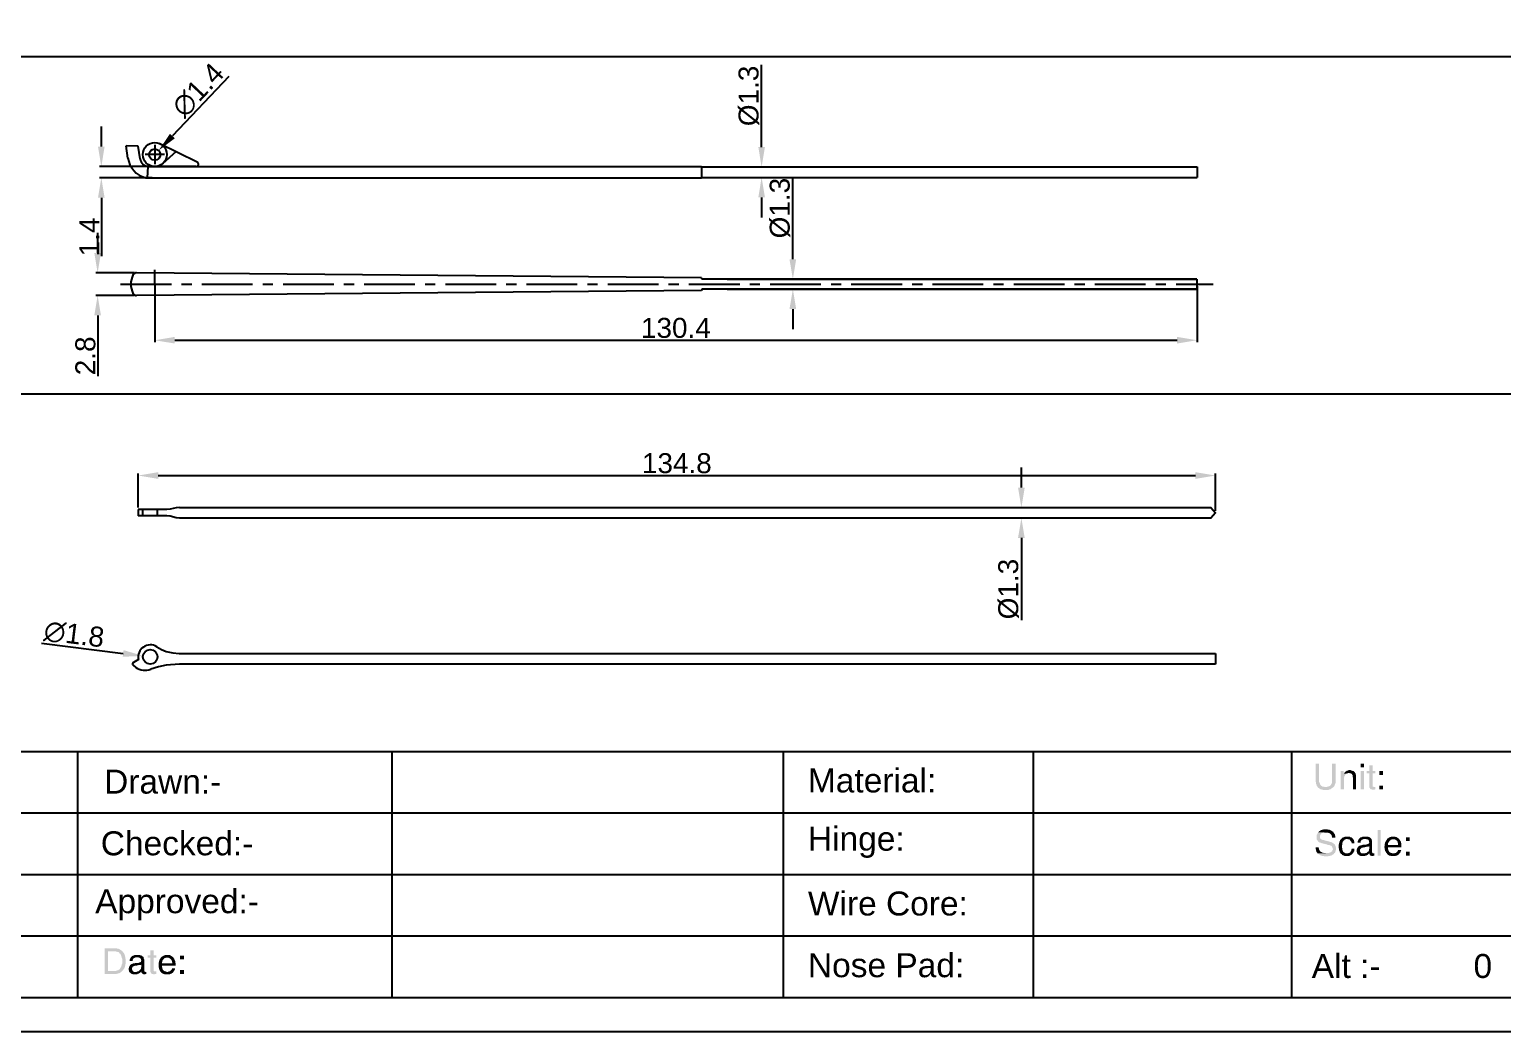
# Model space of a CAD drawing. Header units: millimetres. Extents: x 7018 to 13530, y 4187 to 5692.
# Drawn here: x 8976.2 to 9160.5, y 4524.9 to 4650.3 of the extents above; entities that cross this region are included whole.
import ezdxf

# ---------------------------------------------------------------- set-up
doc = ezdxf.new("R2010")
doc.units = ezdxf.units.MM
doc.linetypes.add('CENTER', pattern=[50.8, 31.75, -6.35, 6.35, -6.35])
doc.linetypes.add('CENTER2', pattern=[28.575, 19.05, -3.175, 3.175, -3.175])
doc.layers.add('Center Line', color=2, linetype='CENTER2')
doc.layers.add('Dimension', color=3, linetype='Continuous')
doc.styles.get("Standard").update_dxf_attribs({"font": 'arial.ttf'})
doc.dimstyles.get("Standard").update_dxf_attribs({"dimtxt": 0.18, "dimasz": 0.18, "dimexe": 0.18, "dimexo": 0.0625, "dimgap": 0.09, "dimtad": 0, "dimtih": 1, "dimtoh": 1, "dimdec": 4, "dimzin": 0, "dimdsep": 46, "dimtxsty": 'Standard', "dimcen": 0.09, "dimadec": 0, "dimazin": 0, "dimtfac": 1, "dimtdec": 4, "dimtofl": 0, "dimtmove": 0, "dimatfit": 3, "dimfxl": 1, "dimtolj": 1, "dimtzin": 0, "dimarcsym": 0})
doc.dimstyles.new('Standard$0', dxfattribs={"dimtxt": 2.3, "dimasz": 2, "dimexe": 1, "dimexo": 1, "dimgap": 1, "dimtad": 1, "dimdec": 1, "dimzin": 0, "dimdsep": 46, "dimtxsty": 'Standard', "dimcen": 0, "dimclrd": 4, "dimclre": 4, "dimclrt": 4, "dimadec": 1, "dimazin": 0, "dimtfac": 1, "dimtdec": 1, "dimtofl": 0, "dimtmove": 0, "dimatfit": 0, "dimfxl": 1, "dimtfillclr": 256, "dimtolj": 1, "dimtzin": 0, "dimlwd": -1, "dimlwe": -1, "dimarcsym": 1})

# ---------------------------------------------------------------- blocks, each defined once
blk = doc.blocks.new('*D2098')
at = {"layer": 'Defpoints', "color": 0, "transparency": 16777216}
for p in [(9124.57, 4594.46), (8989.77, 4590.2), (9124.57, 4589.8)]:
    blk.add_point(p, dxfattribs=at)
at = {"layer": 'Dimension', "color": 3, "transparency": 16777216}
for p, q in [((8989.77, 4590.45), (8989.77, 4594.71)), ((8992.27, 4594.46), (9122.07, 4594.46)), ((9124.57, 4590.05), (9124.57, 4594.71))]:
    blk.add_line(p, q, dxfattribs=at)
for points in [[(8992.27, 4594.88), (8992.27, 4594.04), (8989.77, 4594.46)], [(9122.07, 4594.88), (9122.07, 4594.04), (9124.57, 4594.46)]]:
    blk.add_solid(points, dxfattribs=at)
at = {"layer": 'Dimension', "transparency": 16777216, "insert": (9057.17, 4595.99), "char_height": 2.5, "attachment_point": 5}
blk.add_mtext('\\A1;134.8', dxfattribs=at)
blk = doc.blocks.new('*D2099')
at = {"layer": 'Defpoints', "color": 0, "transparency": 16777216}
for p in [(9100.29, 4590.46), (9100.29, 4589.15), (9100.29, 4589.15)]:
    blk.add_point(p, dxfattribs=at)
at = {"layer": 'Dimension', "color": 3, "transparency": 16777216}
for p, q in [((9100.29, 4592.96), (9100.29, 4595.46)), ((9100.29, 4586.65), (9100.29, 4576.37))]:
    blk.add_line(p, q, dxfattribs=at)
for points in [[(9099.87, 4592.96), (9100.71, 4592.96), (9100.29, 4590.46)], [(9099.87, 4586.65), (9100.71, 4586.65), (9100.29, 4589.15)]]:
    blk.add_solid(points, dxfattribs=at)
at = {"layer": 'Dimension', "transparency": 16777216, "insert": (9098.69, 4580.26), "char_height": 2.5, "attachment_point": 5, "rotation": 90}
blk.add_mtext('\\A1;%%c1.3', dxfattribs=at)
blk = doc.blocks.new('*D2100')
at = {"layer": 'Defpoints', "color": 0, "transparency": 16777216}
for p in [(8990.36, 4571.9), (8992.17, 4571.67)]:
    blk.add_point(p, dxfattribs=at)
at = {"layer": 'Dimension', "color": 3, "transparency": 16777216}
blk.add_line((8977.68, 4573.48), (8987.88, 4572.21), dxfattribs=at)
blk.add_solid([(8987.93, 4572.62), (8987.83, 4571.79), (8990.36, 4571.9)], dxfattribs=at)
at = {"layer": 'Dimension', "transparency": 16777216, "insert": (8981.74, 4574.58), "char_height": 2.5, "attachment_point": 5, "rotation": 352.8885}
blk.add_mtext('\\A1;∅1.8', dxfattribs=at)
blk = doc.blocks.new('*D2599')
at = {"layer": 'Defpoints', "color": 0, "transparency": 16777216}
for p in [(8991.84, 4618.4), (9122.27, 4618.4), (9122.27, 4611.38)]:
    blk.add_point(p, dxfattribs=at)
at = {"layer": 'Dimension', "color": 3, "transparency": 16777216}
for p, q in [((8991.84, 4618.15), (8991.84, 4611.13)), ((9122.27, 4618.15), (9122.27, 4611.13)), ((8994.34, 4611.38), (9119.77, 4611.38))]:
    blk.add_line(p, q, dxfattribs=at)
for points in [[(8994.34, 4611.8), (8994.34, 4610.97), (8991.84, 4611.38)], [(9119.77, 4611.8), (9119.77, 4610.97), (9122.27, 4611.38)]]:
    blk.add_solid(points, dxfattribs=at)
at = {"layer": 'Dimension', "transparency": 16777216, "insert": (9057.05, 4612.91), "char_height": 2.5, "attachment_point": 5}
blk.add_mtext('\\A1;130.4', dxfattribs=at)
blk = doc.blocks.new('*D2600')
at = {"layer": 'Defpoints', "color": 0, "transparency": 16777216}
for p in [(8989.56, 4619.81), (8984.69, 4616.98), (8989.55, 4616.98)]:
    blk.add_point(p, dxfattribs=at)
at = {"layer": 'Dimension', "color": 3, "transparency": 16777216}
for p, q in [((8984.69, 4622.31), (8984.69, 4624.81)), ((8989.31, 4619.81), (8984.44, 4619.81)), ((8989.3, 4616.98), (8984.44, 4616.98)), ((8984.69, 4614.48), (8984.69, 4606.88))]:
    blk.add_line(p, q, dxfattribs=at)
for points in [[(8984.27, 4622.31), (8985.1, 4622.31), (8984.69, 4619.81)], [(8984.27, 4614.48), (8985.1, 4614.48), (8984.69, 4616.98)]]:
    blk.add_solid(points, dxfattribs=at)
at = {"layer": 'Dimension', "transparency": 16777216, "insert": (8983.16, 4609.43), "char_height": 2.5, "attachment_point": 5, "rotation": 90}
blk.add_mtext('\\A1;2.8', dxfattribs=at)
blk = doc.blocks.new('*D1843')
at = {"layer": 'Defpoints', "color": 0, "transparency": 16777216}
for p in [(8991.92, 4633.1), (8985.15, 4631.7), (8991.78, 4631.7)]:
    blk.add_point(p, dxfattribs=at)
at = {"layer": 'Dimension', "color": 3, "transparency": 16777216}
for p, q in [((8985.15, 4635.6), (8985.15, 4638.1)), ((8991.67, 4633.1), (8984.9, 4633.1)), ((8991.53, 4631.7), (8984.9, 4631.7)), ((8985.15, 4629.2), (8985.15, 4621.9))]:
    blk.add_line(p, q, dxfattribs=at)
for points in [[(8984.73, 4635.6), (8985.56, 4635.6), (8985.15, 4633.1)], [(8984.73, 4629.2), (8985.56, 4629.2), (8985.15, 4631.7)]]:
    blk.add_solid(points, dxfattribs=at)
at = {"layer": 'Dimension', "transparency": 16777216, "insert": (8983.64, 4624.3), "char_height": 2.5, "attachment_point": 5, "rotation": 90}
blk.add_mtext('\\A1;1.4', dxfattribs=at)
blk = doc.blocks.new('*D2601')
at = {"layer": 'Defpoints', "color": 0, "transparency": 16777216}
for p in [(9064.74, 4633.05), (9064.74, 4631.75), (9067.78, 4631.75)]:
    blk.add_point(p, dxfattribs=at)
at = {"layer": 'Dimension', "color": 3, "transparency": 16777216}
for p, q in [((9067.78, 4635.55), (9067.78, 4645.82)), ((9064.99, 4633.05), (9068.03, 4633.05)), ((9064.99, 4631.75), (9068.03, 4631.75)), ((9067.78, 4629.25), (9067.78, 4626.75))]:
    blk.add_line(p, q, dxfattribs=at)
for points in [[(9067.37, 4635.55), (9068.2, 4635.55), (9067.78, 4633.05)], [(9067.37, 4629.25), (9068.2, 4629.25), (9067.78, 4631.75)]]:
    blk.add_solid(points, dxfattribs=at)
at = {"layer": 'Dimension', "transparency": 16777216, "insert": (9066.19, 4641.94), "char_height": 2.5, "attachment_point": 5, "rotation": 90}
blk.add_mtext('\\A1;%%C1.3', dxfattribs=at)
blk = doc.blocks.new('*D2602')
at = {"layer": 'Defpoints', "color": 0, "transparency": 16777216}
for p in [(8992.32, 4635.11), (8991.36, 4634.09)]:
    blk.add_point(p, dxfattribs=at)
at = {"layer": 'Dimension', "color": 3, "transparency": 16777216}
blk.add_line((9001.09, 4644.38), (8994.04, 4636.93), dxfattribs=at)
blk.add_solid([(8993.74, 4637.21), (8994.34, 4636.64), (8992.32, 4635.11)], dxfattribs=at)
at = {"layer": 'Dimension', "transparency": 16777216, "insert": (8997.26, 4642.66), "char_height": 2.5, "attachment_point": 5, "rotation": 46.604}
blk.add_mtext('\\A1;∅1.4', dxfattribs=at)
blk = doc.blocks.new('*D2603')
at = {"layer": 'Defpoints', "color": 0, "transparency": 16777216}
for p in [(9071.69, 4619.02), (9071.69, 4619.02), (9071.69, 4617.77)]:
    blk.add_point(p, dxfattribs=at)
at = {"layer": 'Dimension', "color": 3, "transparency": 16777216}
for p, q in [((9071.69, 4621.52), (9071.69, 4631.79)), ((9071.69, 4615.27), (9071.69, 4612.77))]:
    blk.add_line(p, q, dxfattribs=at)
for points in [[(9071.27, 4621.52), (9072.11, 4621.52), (9071.69, 4619.02)], [(9071.27, 4615.27), (9072.11, 4615.27), (9071.69, 4617.77)]]:
    blk.add_solid(points, dxfattribs=at)
at = {"layer": 'Dimension', "transparency": 16777216, "insert": (9070.09, 4627.91), "char_height": 2.5, "attachment_point": 5, "rotation": 90}
blk.add_mtext('\\A1;%%C1.3', dxfattribs=at)

msp = doc.modelspace()

# ---------------------------------------------------------------- hatches: boundary and pattern name
at = {"transparency": 33554559}
for points in [[(9137.552, 4558.423), (9137.101, 4558.423), (9137.101, 4556.211), (9137.146, 4556.121), (9137.146, 4555.94), (9137.191, 4555.85), (9137.237, 4555.76), (9137.237, 4555.669), (9137.282, 4555.624), (9137.327, 4555.579), (9137.372, 4555.489), (9138.365, 4555.489), (9138.275, 4555.489), (9138.184, 4555.534), (9138.004, 4555.534), (9137.959, 4555.579), (9137.868, 4555.624), (9137.823, 4555.669), (9137.778, 4555.715), (9137.733, 4555.76), (9137.688, 4555.805), (9137.643, 4555.895), (9137.643, 4555.94), (9137.598, 4556.031), (9137.552, 4556.121), (9137.552, 4556.392)], [(9139.629, 4558.423), (9139.177, 4558.423), (9139.177, 4556.392), (9139.177, 4556.076), (9139.132, 4555.985), (9139.132, 4555.94), (9139.087, 4555.85), (9139.042, 4555.805), (9138.997, 4555.715), (9138.952, 4555.669), (9138.861, 4555.624), (9138.816, 4555.579), (9138.726, 4555.579), (9138.636, 4555.534), (9138.545, 4555.534), (9138.455, 4555.489), (9137.372, 4555.489), (9137.417, 4555.444), (9137.462, 4555.399), (9137.552, 4555.354), (9137.598, 4555.308), (9137.688, 4555.263), (9137.733, 4555.218), (9137.823, 4555.218), (9137.914, 4555.173), (9138.004, 4555.173), (9138.094, 4555.128), (9138.726, 4555.128), (9138.816, 4555.173), (9138.906, 4555.218), (9138.952, 4555.218), (9139.042, 4555.263), (9139.087, 4555.308), (9139.177, 4555.354), (9139.222, 4555.399), (9139.313, 4555.444), (9139.313, 4555.489), (9139.403, 4555.534), (9139.448, 4555.624), (9139.493, 4555.669), (9139.493, 4555.76), (9139.538, 4555.85), (9139.583, 4555.895), (9139.583, 4555.985), (9139.629, 4556.076), (9139.629, 4556.392)], [(9140.621, 4557.52), (9140.26, 4557.52), (9140.26, 4555.218), (9140.667, 4555.218), (9140.667, 4556.437), (9140.667, 4556.662), (9140.712, 4556.753), (9140.712, 4556.843), (9140.757, 4556.888), (9140.802, 4556.978), (9140.847, 4557.023), (9140.847, 4557.023), (9140.892, 4557.114), (9140.937, 4557.159), (9140.621, 4557.204)], [(9141.344, 4557.61), (9141.253, 4557.61), (9141.163, 4557.565), (9141.073, 4557.565), (9140.983, 4557.52), (9140.937, 4557.475), (9140.847, 4557.43), (9140.802, 4557.384), (9140.712, 4557.294), (9140.621, 4557.204), (9140.937, 4557.159), (9141.028, 4557.204), (9141.118, 4557.204), (9141.163, 4557.249), (9142.066, 4557.249), (9142.021, 4557.339), (9141.975, 4557.384), (9141.93, 4557.43), (9141.885, 4557.475), (9141.795, 4557.52), (9141.705, 4557.52), (9141.66, 4557.565), (9141.569, 4557.565), (9141.479, 4557.61)], [(9142.066, 4557.249), (9141.253, 4557.249), (9141.344, 4557.249), (9141.434, 4557.204), (9141.524, 4557.204), (9141.614, 4557.159), (9141.66, 4557.114), (9141.66, 4557.069), (9141.705, 4557.023), (9141.75, 4556.978), (9141.75, 4556.753), (9141.795, 4556.662), (9141.795, 4555.218), (9142.156, 4555.218), (9142.156, 4557.023), (9142.111, 4557.114), (9142.111, 4557.204)], [(9143.149, 4557.971), (9143.149, 4558.423), (9142.743, 4558.423), (9142.743, 4557.971)], [(9143.149, 4555.218), (9143.149, 4557.52), (9142.743, 4557.52), (9142.743, 4555.218)], [(9144.232, 4558.197), (9143.826, 4558.197), (9143.826, 4557.52), (9143.51, 4557.52), (9143.51, 4557.204), (9143.826, 4557.204), (9143.826, 4555.489), (9143.871, 4555.399), (9143.916, 4555.354), (9143.916, 4555.308), (9143.961, 4555.263), (9144.006, 4555.218), (9144.097, 4555.218), (9144.187, 4555.173), (9144.458, 4555.173), (9144.593, 4555.218), (9144.593, 4555.489), (9144.458, 4555.489), (9144.367, 4555.534), (9144.277, 4555.534), (9144.232, 4555.579), (9144.232, 4557.204), (9144.593, 4557.204), (9144.593, 4557.52), (9144.232, 4557.52)], [(9145.541, 4557.023), (9145.541, 4557.52), (9145.09, 4557.52), (9145.09, 4557.023)], [(9145.541, 4555.218), (9145.541, 4555.669), (9145.09, 4555.669), (9145.09, 4555.218)], [(9137.462, 4549.847), (9137.417, 4549.802), (9137.372, 4549.712), (9137.327, 4549.622), (9137.282, 4549.577), (9137.237, 4549.486), (9137.237, 4548.99), (9137.282, 4548.9), (9137.327, 4548.854), (9137.372, 4548.764), (9137.417, 4548.719), (9137.417, 4548.674), (9137.507, 4548.629), (9137.552, 4548.584), (9137.643, 4548.539), (9137.733, 4548.539), (9137.823, 4548.493), (9137.914, 4548.448), (9138.004, 4548.448), (9138.545, 4548.313), (9138.636, 4548.268), (9138.771, 4548.268), (9138.861, 4548.223), (9138.952, 4548.178), (9138.997, 4548.178), (9139.087, 4548.132), (9139.132, 4548.087), (9139.132, 4548.087), (9139.177, 4547.997), (9139.222, 4547.952), (9139.222, 4547.862), (9139.267, 4547.771), (9139.267, 4547.681), (9139.222, 4547.636), (9139.222, 4547.546), (9139.177, 4547.455), (9139.087, 4547.41), (9139.042, 4547.365), (9139.042, 4547.365), (9138.952, 4547.32), (9138.906, 4547.275), (9138.816, 4547.275), (9138.726, 4547.23), (9138.455, 4547.23), (9137.372, 4547.185), (9137.462, 4547.139), (9137.507, 4547.094), (9137.598, 4547.049), (9137.643, 4547.004), (9137.733, 4546.959), (9137.778, 4546.914), (9137.868, 4546.914), (9137.959, 4546.869), (9138.139, 4546.869), (9138.229, 4546.824), (9138.636, 4546.824), (9138.726, 4546.869), (9138.906, 4546.869), (9138.952, 4546.914), (9139.042, 4546.914), (9139.132, 4546.959), (9139.177, 4547.004), (9139.267, 4547.049), (9139.313, 4547.094), (9139.358, 4547.094), (9139.403, 4547.139), (9139.448, 4547.23), (9139.538, 4547.275), (9139.583, 4547.365), (9139.583, 4547.41), (9139.629, 4547.501), (9139.629, 4547.591), (9139.674, 4547.681), (9139.674, 4547.907), (9139.629, 4547.997), (9139.629, 4548.087), (9139.583, 4548.178), (9139.538, 4548.223), (9139.538, 4548.313), (9139.448, 4548.358), (9139.448, 4548.358), (9139.403, 4548.403), (9139.358, 4548.448), (9139.267, 4548.493), (9139.222, 4548.539), (9139.132, 4548.584), (9139.042, 4548.629), (9138.952, 4548.629), (9138.816, 4548.674), (9138.275, 4548.809), (9138.275, 4548.809), (9138.139, 4548.854), (9138.049, 4548.854), (9137.959, 4548.9), (9137.868, 4548.945), (9137.823, 4548.945), (9137.778, 4548.99), (9137.733, 4549.035), (9137.688, 4549.08), (9137.643, 4549.17), (9137.643, 4549.396), (9137.688, 4549.486), (9137.733, 4549.577), (9137.778, 4549.622), (9137.823, 4549.667), (9137.868, 4549.712), (9137.914, 4549.757), (9138.004, 4549.757), (9138.094, 4549.802), (9138.365, 4549.802)], [(9138.365, 4550.208), (9138.139, 4550.208), (9138.049, 4550.163), (9137.959, 4550.163), (9137.868, 4550.118), (9137.823, 4550.118), (9137.733, 4550.073), (9137.688, 4550.028), (9137.598, 4549.983), (9137.552, 4549.938), (9137.507, 4549.893), (9137.462, 4549.847), (9138.365, 4549.802), (9138.636, 4549.802), (9138.726, 4549.757), (9138.816, 4549.757), (9138.861, 4549.712), (9138.952, 4549.667), (9138.952, 4549.622), (9139.042, 4549.577), (9139.087, 4549.531), (9139.132, 4549.441), (9139.132, 4549.351), (9139.177, 4549.261), (9139.177, 4549.17), (9139.583, 4549.17), (9139.583, 4549.351), (9139.538, 4549.441), (9139.538, 4549.531), (9139.493, 4549.622), (9139.448, 4549.667), (9139.403, 4549.757), (9139.358, 4549.802), (9139.313, 4549.893), (9139.222, 4549.938), (9139.222, 4549.938), (9139.132, 4550.028), (9139.087, 4550.028), (9138.997, 4550.073), (9138.906, 4550.118), (9138.861, 4550.163), (9138.681, 4550.163), (9138.591, 4550.208), (9138.5, 4550.208)], [(9144.864, 4546.914), (9144.864, 4550.118), (9145.27, 4550.118), (9145.27, 4546.914)], [(9137.507, 4547.952), (9137.101, 4547.952), (9137.101, 4547.771), (9137.146, 4547.681), (9137.146, 4547.591), (9137.191, 4547.546), (9137.191, 4547.455), (9137.237, 4547.365), (9137.282, 4547.32), (9137.327, 4547.23), (9137.372, 4547.185), (9138.455, 4547.23), (9138.139, 4547.23), (9138.049, 4547.275), (9137.959, 4547.275), (9137.914, 4547.32), (9137.823, 4547.365), (9137.778, 4547.41), (9137.733, 4547.41), (9137.688, 4547.455), (9137.643, 4547.546), (9137.598, 4547.591), (9137.552, 4547.681), (9137.552, 4547.771), (9137.507, 4547.862)], [(9140.306, 4548.99), (9140.215, 4548.9), (9140.17, 4548.854), (9140.17, 4548.764), (9140.125, 4548.719), (9140.08, 4548.629), (9140.08, 4548.539), (9140.035, 4548.448), (9140.035, 4548.358), (9139.99, 4548.268), (9139.99, 4547.907), (9140.035, 4547.816), (9140.035, 4547.636), (9140.08, 4547.546), (9140.125, 4547.455), (9140.125, 4547.365), (9140.17, 4547.32), (9140.215, 4547.23), (9140.26, 4547.185), (9141.028, 4547.185), (9140.892, 4547.185), (9140.847, 4547.23), (9140.757, 4547.275), (9140.667, 4547.275), (9140.621, 4547.365), (9140.576, 4547.41), (9140.531, 4547.455), (9140.486, 4547.546), (9140.486, 4547.591), (9140.441, 4547.681), (9140.441, 4547.862), (9140.396, 4547.997), (9140.396, 4548.178), (9140.441, 4548.268), (9140.441, 4548.448), (9140.486, 4548.539), (9140.486, 4548.629), (9140.531, 4548.674), (9140.576, 4548.719), (9140.576, 4548.764), (9140.667, 4548.809), (9140.712, 4548.9), (9140.802, 4548.945), (9140.847, 4548.945), (9140.937, 4548.99), (9141.028, 4548.99)], [(9141.073, 4549.306), (9140.802, 4549.306), (9140.712, 4549.261), (9140.621, 4549.216), (9140.531, 4549.216), (9140.486, 4549.17), (9140.396, 4549.08), (9140.351, 4549.035), (9140.306, 4548.99), (9141.118, 4548.99), (9141.208, 4548.945), (9141.298, 4548.945), (9141.389, 4548.9), (9141.434, 4548.854), (9141.479, 4548.764), (9141.524, 4548.719), (9141.569, 4548.629), (9141.614, 4548.539), (9141.614, 4548.448), (9141.975, 4548.448), (9141.975, 4548.674), (9141.93, 4548.719), (9141.93, 4548.809), (9141.885, 4548.9), (9141.84, 4548.945), (9141.795, 4549.035), (9141.705, 4549.08), (9141.705, 4549.125), (9141.66, 4549.17), (9141.569, 4549.216), (9141.479, 4549.216), (9141.434, 4549.261), (9141.344, 4549.306), (9141.163, 4549.306)], [(9142.562, 4548.132), (9142.517, 4548.087), (9142.427, 4548.042), (9142.427, 4547.997), (9142.382, 4547.952), (9142.336, 4547.862), (9142.291, 4547.816), (9142.291, 4547.726), (9142.246, 4547.636), (9142.246, 4547.41), (9142.291, 4547.32), (9142.291, 4547.23), (9142.336, 4547.185), (9143.059, 4547.185), (9142.923, 4547.185), (9142.833, 4547.23), (9142.788, 4547.275), (9142.743, 4547.32), (9142.698, 4547.41), (9142.652, 4547.501), (9142.652, 4547.636), (9142.698, 4547.726), (9142.743, 4547.771), (9142.788, 4547.816), (9142.833, 4547.862), (9142.923, 4547.907), (9143.013, 4547.907), (9143.104, 4547.952), (9143.194, 4547.952), (9143.555, 4548.042), (9143.736, 4548.042), (9143.826, 4548.087)], [(9144.097, 4548.99), (9143.284, 4548.99), (9143.465, 4548.99), (9143.51, 4548.945), (9143.6, 4548.945), (9143.69, 4548.9), (9143.736, 4548.854), (9143.781, 4548.764), (9143.781, 4548.674), (9143.826, 4548.584), (9143.826, 4548.584), (9143.781, 4548.493), (9143.781, 4548.448), (9143.736, 4548.403), (9143.645, 4548.358), (9143.6, 4548.358), (9143.51, 4548.313), (9143.013, 4548.268), (9142.878, 4548.223), (9142.788, 4548.223), (9142.698, 4548.178), (9142.652, 4548.178), (9142.562, 4548.132), (9143.826, 4548.087), (9143.826, 4547.771), (9143.781, 4547.681), (9143.781, 4547.546), (9143.736, 4547.455), (9143.645, 4547.41), (9143.6, 4547.365), (9143.555, 4547.32), (9143.51, 4547.275), (9143.42, 4547.23), (9143.329, 4547.23), (9143.239, 4547.185), (9142.336, 4547.185), (9142.382, 4547.094), (9142.472, 4547.049), (9142.517, 4547.004), (9142.562, 4546.959), (9142.652, 4546.914), (9142.743, 4546.869), (9143.284, 4546.869), (9143.329, 4546.914), (9143.42, 4546.914), (9143.51, 4546.959), (9143.6, 4547.004), (9143.645, 4547.049), (9143.736, 4547.139), (9143.736, 4547.139), (9143.826, 4547.23), (9144.232, 4547.23), (9144.187, 4547.32), (9144.187, 4548.764), (9144.142, 4548.854), (9144.142, 4548.945)], [(9143.329, 4549.306), (9143.013, 4549.306), (9142.923, 4549.261), (9142.833, 4549.216), (9142.788, 4549.216), (9142.698, 4549.17), (9142.652, 4549.125), (9142.607, 4549.08), (9142.562, 4549.035), (9142.517, 4548.99), (9142.472, 4548.9), (9142.427, 4548.809), (9142.382, 4548.719), (9142.382, 4548.539), (9142.743, 4548.539), (9142.743, 4548.674), (9142.788, 4548.764), (9142.833, 4548.809), (9142.878, 4548.9), (9142.923, 4548.9), (9143.013, 4548.945), (9143.104, 4548.99), (9144.097, 4548.99), (9144.052, 4549.08), (9143.961, 4549.125), (9143.916, 4549.17), (9143.871, 4549.216), (9143.781, 4549.261), (9143.736, 4549.261), (9143.645, 4549.306), (9143.42, 4549.306)], [(9146.85, 4549.306), (9146.624, 4549.306), (9146.534, 4549.261), (9146.444, 4549.261), (9146.353, 4549.216), (9146.308, 4549.17), (9146.218, 4549.125), (9146.173, 4549.08), (9146.082, 4549.035), (9146.037, 4548.99), (9146.85, 4548.945), (9147.03, 4548.945), (9147.12, 4548.9), (9147.166, 4548.854), (9147.256, 4548.809), (9147.301, 4548.764), (9147.301, 4548.764), (9147.346, 4548.674), (9147.391, 4548.629), (9147.391, 4548.539), (9147.436, 4548.448), (9147.436, 4548.268), (9146.173, 4548.268), (9145.767, 4548.223), (9145.767, 4548.132), (9145.721, 4548.042), (9145.721, 4547.952), (9145.767, 4547.862), (9145.767, 4547.681), (9145.812, 4547.591), (9145.812, 4547.501), (9145.857, 4547.455), (9145.902, 4547.365), (9145.947, 4547.275), (9145.992, 4547.23), (9146.037, 4547.185), (9146.85, 4547.185), (9146.759, 4547.185), (9146.669, 4547.23), (9146.579, 4547.23), (9146.489, 4547.275), (9146.444, 4547.32), (9146.353, 4547.365), (9146.308, 4547.41), (9146.308, 4547.455), (9146.263, 4547.501), (9146.218, 4547.591), (9146.218, 4547.636), (9146.173, 4547.726), (9146.173, 4547.952), (9147.843, 4547.952), (9147.843, 4548.448), (9147.797, 4548.539), (9147.797, 4548.629), (9147.752, 4548.719), (9147.707, 4548.764), (9147.662, 4548.854), (9147.617, 4548.9), (9147.572, 4548.99), (9147.527, 4549.035), (9147.482, 4549.08), (9147.391, 4549.125), (9147.346, 4549.17), (9147.256, 4549.216), (9147.211, 4549.261), (9147.12, 4549.261), (9147.03, 4549.306), (9146.94, 4549.306)], [(9146.037, 4548.99), (9146.037, 4548.945), (9145.947, 4548.854), (9145.947, 4548.809), (9145.902, 4548.719), (9145.857, 4548.674), (9145.812, 4548.584), (9145.812, 4548.493), (9145.767, 4548.403), (9145.767, 4548.223), (9146.173, 4548.268), (9146.173, 4548.448), (9146.218, 4548.539), (9146.263, 4548.584), (9146.308, 4548.674), (9146.353, 4548.719), (9146.353, 4548.764), (9146.444, 4548.809), (9146.489, 4548.9), (9146.579, 4548.9), (9146.669, 4548.945), (9146.85, 4548.945)], [(9148.881, 4548.764), (9148.881, 4549.216), (9148.429, 4549.216), (9148.429, 4548.764)], [(9141.975, 4547.771), (9141.614, 4547.771), (9141.614, 4547.726), (9141.569, 4547.636), (9141.569, 4547.546), (9141.524, 4547.455), (9141.479, 4547.41), (9141.434, 4547.32), (9141.344, 4547.275), (9141.298, 4547.23), (9141.208, 4547.23), (9141.118, 4547.185), (9140.26, 4547.185), (9140.306, 4547.139), (9140.396, 4547.094), (9140.441, 4547.004), (9140.531, 4546.959), (9140.576, 4546.959), (9140.667, 4546.914), (9140.757, 4546.869), (9141.298, 4546.869), (9141.389, 4546.914), (9141.479, 4546.959), (9141.569, 4547.004), (9141.614, 4547.049), (9141.66, 4547.094), (9141.705, 4547.139), (9141.75, 4547.185), (9141.795, 4547.23), (9141.84, 4547.32), (9141.885, 4547.41), (9141.93, 4547.455), (9141.975, 4547.546), (9141.975, 4547.636)], [(9144.232, 4547.23), (9143.826, 4547.23), (9143.826, 4547.139), (9144.322, 4547.185), (9144.322, 4547.185)], [(9144.458, 4547.185), (9144.322, 4547.185), (9143.826, 4547.139), (9143.871, 4547.049), (9143.916, 4547.004), (9143.916, 4547.004), (9143.961, 4546.914), (9144.052, 4546.914), (9144.142, 4546.869), (9144.322, 4546.869), (9144.367, 4546.914), (9144.458, 4546.914)], [(9147.843, 4547.636), (9147.436, 4547.636), (9147.436, 4547.591), (9147.391, 4547.501), (9147.346, 4547.455), (9147.301, 4547.365), (9147.211, 4547.32), (9147.166, 4547.275), (9147.075, 4547.23), (9147.03, 4547.23), (9146.94, 4547.185), (9146.037, 4547.185), (9146.082, 4547.094), (9146.128, 4547.049), (9146.218, 4547.004), (9146.263, 4546.959), (9146.353, 4546.914), (9146.444, 4546.914), (9146.534, 4546.869), (9147.12, 4546.869), (9147.166, 4546.914), (9147.256, 4546.914), (9147.346, 4546.959), (9147.391, 4547.004), (9147.482, 4547.049), (9147.527, 4547.094), (9147.572, 4547.185), (9147.662, 4547.23), (9147.707, 4547.32), (9147.752, 4547.365), (9147.752, 4547.455), (9147.797, 4547.546)], [(9148.881, 4546.914), (9148.881, 4547.41), (9148.429, 4547.41), (9148.429, 4546.914)], [(8986.856, 4535.315), (8985.547, 4535.315), (8985.547, 4532.11), (8987.037, 4532.11), (8987.127, 4532.156), (8987.217, 4532.156), (8987.307, 4532.201), (8987.353, 4532.201), (8987.443, 4532.246), (8987.533, 4532.291), (8987.578, 4532.336), (8987.669, 4532.381), (8987.714, 4532.426), (8987.759, 4532.472), (8985.999, 4532.472), (8985.999, 4534.954), (8986.811, 4534.954), (8987.759, 4534.999), (8987.669, 4535.044), (8987.623, 4535.089), (8987.533, 4535.134), (8987.488, 4535.179), (8987.398, 4535.225), (8987.307, 4535.27), (8987.127, 4535.27), (8987.082, 4535.315), (8986.992, 4535.315)], [(8991.685, 4535.089), (8991.279, 4535.089), (8991.279, 4534.457), (8990.963, 4534.457), (8990.963, 4534.141), (8991.279, 4534.141), (8991.279, 4532.426), (8991.324, 4532.336), (8991.369, 4532.246), (8991.369, 4532.201), (8991.414, 4532.156), (8991.46, 4532.156), (8991.55, 4532.11), (8991.64, 4532.11), (8991.73, 4532.065), (8991.776, 4532.065), (8991.821, 4532.11), (8992.046, 4532.11), (8992.046, 4532.426), (8991.821, 4532.426), (8991.73, 4532.472), (8991.685, 4532.517), (8991.685, 4534.141), (8992.046, 4534.141), (8992.046, 4534.457), (8991.685, 4534.457)], [(8987.759, 4534.999), (8986.811, 4534.954), (8986.946, 4534.954), (8987.037, 4534.909), (8987.127, 4534.909), (8987.172, 4534.864), (8987.262, 4534.864), (8987.353, 4534.818), (8987.398, 4534.728), (8987.443, 4534.683), (8987.533, 4534.638), (8987.578, 4534.548), (8987.578, 4534.502), (8987.623, 4534.412), (8987.669, 4534.367), (8987.669, 4534.277), (8987.714, 4534.187), (8987.714, 4534.096), (8987.759, 4534.006), (8987.759, 4533.419), (8987.714, 4533.329), (8987.714, 4533.239), (8987.669, 4533.148), (8987.669, 4533.058), (8987.623, 4533.013), (8987.578, 4532.923), (8987.533, 4532.878), (8987.488, 4532.787), (8987.488, 4532.787), (8987.443, 4532.697), (8987.353, 4532.652), (8987.307, 4532.607), (8987.217, 4532.562), (8987.127, 4532.562), (8987.082, 4532.517), (8986.992, 4532.517), (8986.901, 4532.472), (8985.999, 4532.472), (8987.759, 4532.472), (8987.849, 4532.562), (8987.849, 4532.562), (8987.894, 4532.652), (8987.939, 4532.697), (8987.984, 4532.742), (8988.03, 4532.833), (8988.075, 4532.923), (8988.075, 4532.968), (8988.12, 4533.058), (8988.12, 4533.148), (8988.165, 4533.239), (8988.165, 4533.329), (8988.21, 4533.419), (8988.21, 4533.961), (8988.165, 4534.051), (8988.165, 4534.232), (8988.12, 4534.322), (8988.12, 4534.367), (8988.075, 4534.457), (8988.075, 4534.548), (8988.03, 4534.593), (8987.984, 4534.683), (8987.939, 4534.773), (8987.894, 4534.818), (8987.849, 4534.864), (8987.804, 4534.954)], [(8988.887, 4533.329), (8988.842, 4533.284), (8988.752, 4533.239), (8988.752, 4533.194), (8988.707, 4533.148), (8988.661, 4533.058), (8988.616, 4533.013), (8988.616, 4532.923), (8988.571, 4532.833), (8988.571, 4532.607), (8988.616, 4532.517), (8988.616, 4532.426), (8988.661, 4532.381), (8989.384, 4532.381), (8989.248, 4532.381), (8989.158, 4532.426), (8989.113, 4532.472), (8989.068, 4532.517), (8989.022, 4532.607), (8988.977, 4532.697), (8988.977, 4532.833), (8989.022, 4532.923), (8989.068, 4532.968), (8989.113, 4533.058), (8989.158, 4533.058), (8989.248, 4533.103), (8989.338, 4533.148), (8989.519, 4533.148), (8989.88, 4533.239), (8990.061, 4533.239), (8990.151, 4533.284)], [(8990.422, 4534.232), (8989.609, 4534.187), (8989.79, 4534.187), (8989.835, 4534.141), (8989.925, 4534.141), (8989.97, 4534.096), (8990.061, 4534.051), (8990.106, 4533.961), (8990.106, 4533.871), (8990.151, 4533.78), (8990.151, 4533.78), (8990.106, 4533.69), (8990.106, 4533.645), (8990.061, 4533.6), (8989.97, 4533.555), (8989.925, 4533.555), (8989.835, 4533.51), (8989.338, 4533.464), (8989.203, 4533.464), (8989.113, 4533.419), (8989.022, 4533.374), (8988.977, 4533.374), (8988.887, 4533.329), (8990.151, 4533.284), (8990.151, 4532.968), (8990.106, 4532.878), (8990.106, 4532.742), (8990.061, 4532.697), (8989.97, 4532.607), (8989.925, 4532.562), (8989.88, 4532.517), (8989.835, 4532.472), (8989.745, 4532.426), (8989.654, 4532.426), (8989.564, 4532.381), (8988.661, 4532.381), (8988.707, 4532.291), (8988.797, 4532.246), (8988.842, 4532.201), (8988.887, 4532.156), (8988.977, 4532.11), (8989.022, 4532.11), (8989.113, 4532.065), (8989.609, 4532.065), (8989.654, 4532.11), (8989.745, 4532.156), (8989.835, 4532.156), (8989.88, 4532.201), (8989.97, 4532.246), (8990.061, 4532.336), (8990.061, 4532.336), (8990.151, 4532.426), (8990.557, 4532.426), (8990.512, 4532.517), (8990.512, 4533.961), (8990.467, 4534.051), (8990.467, 4534.141)], [(8989.654, 4534.502), (8989.338, 4534.502), (8989.248, 4534.457), (8989.158, 4534.412), (8989.113, 4534.412), (8989.022, 4534.367), (8988.977, 4534.322), (8988.932, 4534.277), (8988.887, 4534.232), (8988.842, 4534.187), (8988.797, 4534.096), (8988.752, 4534.006), (8988.707, 4533.916), (8988.707, 4533.735), (8989.068, 4533.735), (8989.068, 4533.871), (8989.113, 4533.961), (8989.158, 4534.006), (8989.203, 4534.096), (8989.248, 4534.096), (8989.338, 4534.141), (8989.429, 4534.187), (8989.609, 4534.187), (8990.422, 4534.232), (8990.376, 4534.277), (8990.286, 4534.322), (8990.241, 4534.367), (8990.196, 4534.412), (8990.106, 4534.457), (8990.015, 4534.457), (8989.97, 4534.502), (8989.745, 4534.502)], [(8993.4, 4534.502), (8993.175, 4534.502), (8993.084, 4534.457), (8993.039, 4534.457), (8992.949, 4534.412), (8992.859, 4534.367), (8992.814, 4534.322), (8992.723, 4534.277), (8992.678, 4534.232), (8992.633, 4534.187), (8993.4, 4534.141), (8993.581, 4534.141), (8993.671, 4534.096), (8993.761, 4534.051), (8993.806, 4534.006), (8993.852, 4533.961), (8993.852, 4533.961), (8993.897, 4533.871), (8993.942, 4533.825), (8993.987, 4533.735), (8993.987, 4533.645), (8994.032, 4533.555), (8994.032, 4533.464), (8992.723, 4533.464), (8992.317, 4533.419), (8992.317, 4532.968), (8992.362, 4532.878), (8992.362, 4532.787), (8992.407, 4532.697), (8992.407, 4532.652), (8992.453, 4532.562), (8992.498, 4532.472), (8992.543, 4532.426), (8992.588, 4532.381), (8993.4, 4532.381), (8993.31, 4532.381), (8993.22, 4532.426), (8993.13, 4532.426), (8993.084, 4532.472), (8992.994, 4532.517), (8992.949, 4532.562), (8992.904, 4532.607), (8992.859, 4532.652), (8992.814, 4532.697), (8992.814, 4532.787), (8992.768, 4532.833), (8992.768, 4532.923), (8992.723, 4533.058), (8992.723, 4533.148), (8994.438, 4533.148), (8994.438, 4533.464), (8994.393, 4533.555), (8994.393, 4533.735), (8994.348, 4533.825), (8994.303, 4533.916), (8994.303, 4533.961), (8994.258, 4534.051), (8994.213, 4534.096), (8994.168, 4534.187), (8994.122, 4534.232), (8994.032, 4534.277), (8993.987, 4534.322), (8993.897, 4534.367), (8993.852, 4534.412), (8993.761, 4534.457), (8993.671, 4534.502), (8993.491, 4534.502)], [(8992.633, 4534.187), (8992.588, 4534.141), (8992.543, 4534.051), (8992.498, 4534.006), (8992.453, 4533.916), (8992.407, 4533.871), (8992.407, 4533.78), (8992.362, 4533.69), (8992.362, 4533.6), (8992.317, 4533.51), (8992.317, 4533.419), (8992.723, 4533.464), (8992.723, 4533.555), (8992.768, 4533.645), (8992.768, 4533.735), (8992.814, 4533.78), (8992.859, 4533.871), (8992.904, 4533.916), (8992.949, 4533.961), (8992.994, 4534.051), (8993.084, 4534.096), (8993.13, 4534.096), (8993.22, 4534.141), (8993.4, 4534.141)], [(8995.476, 4533.961), (8995.476, 4534.412), (8994.98, 4534.412), (8994.98, 4533.961)], [(8990.557, 4532.426), (8990.151, 4532.426), (8990.151, 4532.336), (8990.647, 4532.381), (8990.647, 4532.381)], [(8990.783, 4532.381), (8990.647, 4532.381), (8990.151, 4532.336), (8990.196, 4532.246), (8990.241, 4532.201), (8990.241, 4532.201), (8990.286, 4532.156), (8990.376, 4532.11), (8990.467, 4532.065), (8990.647, 4532.065), (8990.692, 4532.11), (8990.783, 4532.11)], [(8994.393, 4532.833), (8993.987, 4532.833), (8993.987, 4532.697), (8993.942, 4532.652), (8993.852, 4532.562), (8993.806, 4532.517), (8993.761, 4532.472), (8993.671, 4532.426), (8993.581, 4532.426), (8993.491, 4532.381), (8992.588, 4532.381), (8992.633, 4532.291), (8992.723, 4532.246), (8992.768, 4532.201), (8992.859, 4532.156), (8992.949, 4532.11), (8992.994, 4532.11), (8993.084, 4532.065), (8993.671, 4532.065), (8993.761, 4532.11), (8993.852, 4532.156), (8993.897, 4532.156), (8993.987, 4532.201), (8994.032, 4532.246), (8994.122, 4532.291), (8994.168, 4532.381), (8994.213, 4532.426), (8994.258, 4532.517), (8994.303, 4532.562), (8994.348, 4532.652), (8994.348, 4532.742)], [(8995.476, 4532.11), (8995.476, 4532.607), (8994.98, 4532.607), (8994.98, 4532.11)]]:
    msp.add_hatch(color=256, dxfattribs=at).paths.add_polyline_path(points)

# ---------------------------------------------------------------- linework, layer by layer
for p, q in [((8901.493, 4646.861), (9297.931, 4646.861)), ((8988.471, 4634.165), (8988.241, 4635.702)), ((8989.763, 4635.662), (8988.241, 4635.702)), ((8990.003, 4634.06), (8989.763, 4635.662)), ((8997.14, 4633.67), (8992.405, 4635.991)), ((8994.495, 4634.979), (8992.798, 4633.447)), ((8997.014, 4633.099), (8991.738, 4633.105)), ((9060.271, 4633.102), (9060.271, 4631.702)), ((9122.271, 4633.052), (9122.271, 4631.752)), ((9060.267, 4619.185), (8989.554, 4619.815)), ((9063.479, 4619.023), (9122.267, 4619.023)), ((9060.267, 4617.606), (8989.554, 4616.976)), ((9063.479, 4617.769), (9122.267, 4617.769)), ((8901.493, 4604.689), (9297.931, 4604.689)), ((8994.513, 4590.417), (8993.75, 4590.247)), ((8994.936, 4590.458), (8994.513, 4590.417)), ((8993.327, 4590.204), (8989.767, 4590.204)), ((8989.767, 4590.204), (8989.767, 4589.399)), ((8993.327, 4589.399), (8989.767, 4589.399)), ((8990.354, 4589.399), (8990.354, 4590.204)), ((8992.176, 4589.399), (8992.176, 4590.204)), ((8993.75, 4590.247), (8993.327, 4590.204)), ((8993.75, 4589.358), (8993.327, 4589.399)), ((8994.513, 4589.188), (8993.75, 4589.358)), ((8994.936, 4589.145), (8994.513, 4589.188)), ((9124.575, 4572.185), (9124.575, 4570.872)), ((8989.12, 4570.753), (8989.464, 4570.449)), ((8989.807, 4571.439), (8989.155, 4571.078)), ((9124.575, 4570.872), (8994.929, 4570.872)), ((8888.675, 4529.177), (9297.931, 4529.177))]:
    msp.add_line(p, q)
at = {"linetype": 'ByBlock'}
msp.add_line((8990.968, 4633.106), (8990.879, 4631.702), dxfattribs=at)
msp.add_lwpolyline([(9301.969, 4524.918), (9301.969, 4821.918), (8881.969, 4821.918), (8881.969, 4524.918)], close=True)
for points in [[(8990.968, 4633.102), (9060.271, 4633.102)], [(9060.271, 4633.052), (9122.271, 4633.052)], [(8990.699, 4631.702), (9060.271, 4631.702)], [(9060.271, 4631.752), (9122.271, 4631.752)], [(9122.267, 4619.023), (9122.267, 4617.769)], [(8994.936, 4590.458), (9123.981, 4590.458), (9124.575, 4589.802), (9123.981, 4589.145), (8994.936, 4589.145)], [(8992.09, 4573.034), (8992.683, 4572.694), (8993.277, 4572.441)], [(8993.277, 4572.441), (8994.082, 4572.271), (8994.887, 4572.185)], [(8994.887, 4572.185), (9124.575, 4572.185)], [(8993.277, 4570.745), (8992.303, 4570.533), (8991.328, 4570.236)], [(8994.929, 4570.872), (8993.277, 4570.745)], [(8901.493, 4559.957), (9297.931, 4559.957)], [(8982.162, 4559.957), (8982.162, 4529.177)], [(9021.518, 4559.957), (9021.518, 4529.177)], [(9070.486, 4559.957), (9070.486, 4529.177)], [(9101.763, 4559.957), (9101.763, 4529.177)], [(9134.077, 4559.957), (9134.077, 4529.177)], [(8901.493, 4552.285), (9197.623, 4552.285)], [(8901.493, 4544.567), (9250.563, 4544.567)], [(8901.493, 4536.894), (9197.623, 4536.894)]]:
    msp.add_lwpolyline(points)
for points in [[(9122.267, 4619.023), (9060.427, 4619.023, -0.4142136), (9060.267, 4619.183), (9060.267, 4619.185)], [(9122.267, 4617.769), (9060.427, 4617.769, 0.4142136), (9060.267, 4617.609), (9060.267, 4617.606)]]:
    msp.add_lwpolyline(points, format="xyb")
for centre, radius in [((8991.84, 4634.602), 1.5), ((8991.84, 4634.602), 0.7), ((8991.265, 4571.783), 0.911)]:
    msp.add_circle(centre, radius)
for centre, radius, start, end in [((8991.438, 4634.609), 3, 188.51822, 255.73561), ((8991.111, 4634.226), 1.12, 188.51822, 269.93884), ((8997.012, 4633.399), 0.3, 270.46454, 64.61851), ((8991.491, 4618.378), 2.652, 153.98612, 179.61119), ((8991.491, 4618.414), 2.652, 180.38881, 206.01388), ((8989.554, 4619.315), 0.5, 89.36802, 153.15482), ((8989.554, 4617.476), 0.5, 206.84518, 270.63198), ((8991.265, 4571.783), 1.498, 56.56702, 193.27149), ((8989.252, 4570.903), 0.2, 119.0351, 228.49695)]:
    msp.add_arc(centre, radius, start, end)
at = {"color": 3}
msp.add_arc((8990.614, 4572.262), 2.147, 237.60289, 289.3994, dxfattribs=at)
at = {"layer": 'Center Line', "linetype": 'CENTER', "ltscale": 0.2}
for q in [(8991.84, 4620.19), (8991.84, 4616.602)]:
    msp.add_line((8991.84, 4618.396), q, dxfattribs=at)
for points in [[(8993.04, 4634.602), (8990.64, 4634.602)], [(8991.84, 4635.802), (8991.84, 4633.402)], [(8987.566, 4618.396), (9124.301, 4618.396)]]:
    msp.add_lwpolyline(points, dxfattribs=at)

# ---------------------------------------------------------------- texts
at = {"width": 34.34827, "attachment_point": 5}
for s, insert, char_height in [('Drawn:-', (8992.83, 4556.156), 2.9997), ('\\pxql;Material:', (9090.75, 4556.3), 2.99966), ('Checked:-', (8994.627, 4548.438), 2.9997), ('\\pxql;Hinge:', (9090.75, 4548.582), 2.99966), ('Approved:-', (8994.627, 4540.766), 2.9997), ('\\pxql; Wire Core:', (9089.583, 4540.909), 2.99966), ('\\pxql;Nose Pad:', (9090.75, 4533.192), 2.99966), ('\\pxql;Alt :-          0', (9153.794, 4533.092), 2.99966)]:
    msp.add_mtext(s, dxfattribs=dict(at, insert=insert, char_height=char_height))

# ---------------------------------------------------------------- dimensions: what is measured, and where the dimension line sits
at = {"layer": 'Dimension'}
for p1, p2, picture, middle in [((8991.359, 4634.093), (8992.321, 4635.11), '*D2602', (8997.262, 4642.66)), ((8992.169, 4571.671), (8990.361, 4571.896), '*D2100', (8981.738, 4574.581))]:
    dim = msp.add_diameter_dim_2p(p1=p1, p2=p2, dimstyle='Standard', override={"dimtxt": 2.5, "dimasz": 2.5, "dimexe": 0.25, "dimexo": 0.25, "dimgap": 0.25, "dimtad": 1, "dimtih": 0, "dimtoh": 0, "dimdec": 1, "dimcen": 0, "dimclrd": 3, "dimclre": 3, "dimclrt": 256, "dimadec": 2, "dimtdec": 2, "dimtfillclr": 256, "dimlwd": 65535, "dimlwe": 65535, "dimarcsym": 1}, dxfattribs=at)
    dim.commit()
    dim.dimension.update_dxf_attribs({"geometry": picture, "text_midpoint": middle})
dim = msp.add_linear_dim(base=(9067.782, 4631.752), p1=(9064.736, 4633.052), p2=(9064.736, 4631.752), angle=90, text='%%C<>', dimstyle='Standard$0', override={"dimtxt": 2.5, "dimasz": 2.5, "dimexe": 0.25, "dimexo": 0.25, "dimgap": 0.25, "dimclrd": 3, "dimclre": 3, "dimclrt": 256, "dimadec": 2, "dimtdec": 2, "dimatfit": 3}, dxfattribs=at)
dim.commit()
dim.dimension.update_dxf_attribs({"geometry": '*D2601', "text_midpoint": (9067.782, 4641.937), "dimtype": 160})
for base, p1, p2, override, picture, middle in [((8985.148, 4631.702), (8991.919, 4633.104), (8991.778, 4631.702), {"dimtxt": 2.5, "dimasz": 2.5, "dimexe": 0.25, "dimexo": 0.25, "dimgap": 0.25, "dimclrd": 3, "dimclre": 3, "dimclrt": 256, "dimadec": 2, "dimtdec": 2, "dimatfit": 3}, '*D1843', (8983.643, 4624.299)), ((8984.685, 4616.976), (8989.56, 4619.815), (8989.553, 4616.976), {"dimtxt": 2.5, "dimasz": 2.5, "dimexe": 0.25, "dimexo": 0.25, "dimgap": 0.25, "dimclrd": 3, "dimclre": 3, "dimclrt": 256, "dimadec": 2, "dimtdec": 2, "dimatfit": 3}, '*D2600', (8983.159, 4609.427)), ((9100.289, 4589.145), (9100.289, 4590.458), (9100.289, 4589.145), {"dimtxt": 2.5, "dimasz": 2.5, "dimexe": 0.25, "dimexo": 0.25, "dimgap": 0.25, "dimpost": '%%c<>', "dimclrd": 3, "dimclre": 3, "dimclrt": 256, "dimadec": 2, "dimtdec": 2, "dimatfit": 3}, '*D2099', (9098.693, 4580.259))]:
    dim = msp.add_linear_dim(base=base, p1=p1, p2=p2, angle=90, dimstyle='Standard$0', override=override, dxfattribs=at)
    dim.commit()
    dim.dimension.update_dxf_attribs({"geometry": picture, "text_midpoint": middle})
dim = msp.add_linear_dim(base=(9071.69, 4619.023), p1=(9071.69, 4617.769), p2=(9071.69, 4619.023), angle=90, text='%%C<>', dimstyle='Standard$0', override={"dimtxt": 2.5, "dimasz": 2.5, "dimexe": 0.25, "dimexo": 0.25, "dimgap": 0.25, "dimclrd": 3, "dimclre": 3, "dimclrt": 256, "dimadec": 2, "dimtdec": 2, "dimatfit": 3}, dxfattribs=at)
dim.commit()
dim.dimension.update_dxf_attribs({"geometry": '*D2603', "text_midpoint": (9070.094, 4627.908)})
for base, p1, p2, picture, middle in [((9122.267, 4611.382), (8991.84, 4618.396), (9122.267, 4618.396), '*D2599', (9057.054, 4612.909)), ((9124.575, 4594.46), (8989.767, 4590.204), (9124.575, 4589.802), '*D2098', (9057.171, 4595.987))]:
    dim = msp.add_linear_dim(base=base, p1=p1, p2=p2, dimstyle='Standard$0', override={"dimtxt": 2.5, "dimasz": 2.5, "dimexe": 0.25, "dimexo": 0.25, "dimgap": 0.25, "dimclrd": 3, "dimclre": 3, "dimclrt": 256, "dimadec": 2, "dimtdec": 2, "dimatfit": 3}, dxfattribs=at)
    dim.commit()
    dim.dimension.update_dxf_attribs({"geometry": picture, "text_midpoint": middle})

doc.saveas('drawing.dxf')
